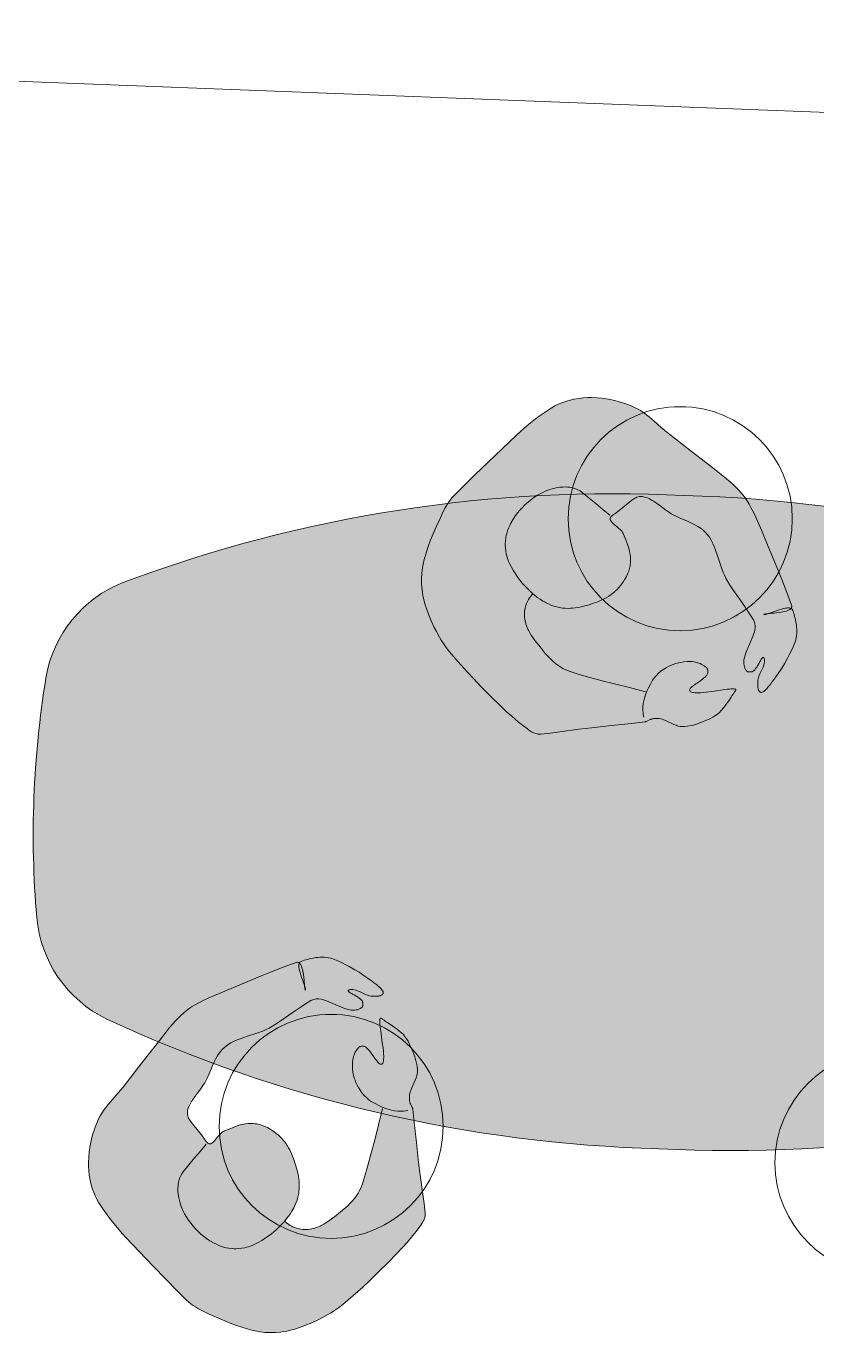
# Model space of a CAD drawing. Header units: millimetres. Extents: x 20651 to 33487, y 27202 to 35815.
# Drawn here: x 28317 to 29586, y 33701 to 35815 of the extents above; entities that cross this region are included whole.
import ezdxf

# ---------------------------------------------------------------- set-up
doc = ezdxf.new("R2010")
doc.units = ezdxf.units.MM
doc.header["$MEASUREMENT"] = 0
for name, color, linetype, lineweight in [('FURN-FREE', 1, 'Continuous', 0), ('PRES-FILL', 7, 'Continuous', 0), ('PRES-PEOP', 42, 'Continuous', 0)]:
    doc.layers.add(name, color=color, linetype=linetype, lineweight=lineweight)

# ---------------------------------------------------------------- blocks, each defined once
blk = doc.blocks.new('*U21')
at = {"color": 0, "linetype": 'ByBlock', "lineweight": -2}
for points in [[(-142.2, 123.4), (-160.9, 93.7), (-190.5, 112.4), (-171.8, 142)], [(159.5, 81.4), (86.5, 114.5), (174.2, 128.6), (190.5, 97.7)], [(-27.7, -158.9), (7.3, -160.3), (5.9, -195.3), (-29.1, -193.9)]]:
    blk.add_wipeout(points, dxfattribs=at)
blk.add_wipeout([(176.4, 8.3), (176.5, 19.6), (175.8, 30.9), (174.5, 42.1), (172.5, 53.3), (169.7, 64.2), (166.3, 75), (162.2, 85.6), (157.5, 95.8), (152.1, 105.8), (146.1, 115.4), (139.5, 124.6), (132.4, 133.3), (124.7, 141.6), (116.5, 149.4), (107.9, 156.7), (98.8, 163.4), (89.3, 169.5), (79.4, 175.1), (69.2, 179.9), (58.7, 184.2), (48, 187.7), (37.1, 190.6), (26, 192.8), (14.8, 194.3), (3.5, 195.1), (-7.8, 195.2), (-19.1, 194.6), (-30.3, 193.2), (-41.5, 191.2), (-52.4, 188.5), (-63.2, 185.1), (-73.8, 181), (-84, 176.2), (-94, 170.9), (-103.6, 164.9), (-112.8, 158.3), (-121.5, 151.1), (-129.8, 143.5), (-137.6, 135.3), (-144.9, 126.6), (-151.6, 117.5), (-157.7, 108), (-163.3, 98.1), (-168.1, 87.9), (-172.4, 77.5), (-176, 66.7), (-178.8, 55.8), (-181, 44.7), (-182.5, 33.5), (-183.3, 22.2), (-183.4, 10.9), (-182.8, -0.4), (-181.5, -11.6), (-179.4, -22.7), (-176.7, -33.7), (-173.3, -44.5), (-169.2, -55), (-164.4, -65.3), (-159.1, -75.2), (-153.1, -84.8), (-146.5, -94), (-139.3, -102.8), (-131.7, -111.1), (-123.5, -118.9), (-114.8, -126.2), (-105.7, -132.9), (-96.2, -139), (-86.3, -144.5), (-76.1, -149.4), (-65.7, -153.7), (-54.9, -157.2), (-44, -160.1), (-32.9, -162.3), (-21.7, -163.8), (-10.4, -164.6), (0.9, -164.7), (12.2, -164.1), (23.4, -162.7), (34.5, -160.7), (45.5, -157.9), (56.3, -154.5), (66.8, -150.4), (77.1, -145.7), (87, -140.3), (96.6, -134.3), (105.8, -127.8), (114.6, -120.6), (122.9, -112.9), (130.7, -104.7), (138, -96.1), (144.7, -87), (150.8, -77.5), (156.3, -67.6), (161.2, -57.4), (165.4, -46.9), (169, -36.2), (171.9, -25.3), (174.1, -14.2)], dxfattribs=at)
blk.add_circle((-3.5, 15.3), 180, dxfattribs=at)
blk = doc.blocks.new('*U23')
at = {"color": 0, "linetype": 'ByBlock', "lineweight": -2}
for points in [[(-142.2, 123.4), (-160.9, 93.7), (-190.5, 112.4), (-171.8, 142)], [(159.5, 81.4), (143.2, 112.3), (174.2, 128.6), (190.5, 97.7)], [(-27.7, -158.9), (7.3, -160.3), (5.9, -195.3), (-29.1, -193.9)]]:
    blk.add_wipeout(points, dxfattribs=at)
blk.add_wipeout([(176.4, 8.3), (176.5, 19.6), (175.8, 30.9), (174.5, 42.1), (172.5, 53.3), (169.7, 64.2), (166.3, 75), (162.2, 85.6), (157.5, 95.8), (152.1, 105.8), (146.1, 115.4), (139.5, 124.6), (132.4, 133.3), (124.7, 141.6), (116.5, 149.4), (107.9, 156.7), (98.8, 163.4), (89.3, 169.5), (79.4, 175.1), (69.2, 179.9), (58.7, 184.2), (48, 187.7), (37.1, 190.6), (26, 192.8), (14.8, 194.3), (3.5, 195.1), (-7.8, 195.2), (-19.1, 194.6), (-30.3, 193.2), (-41.5, 191.2), (-52.4, 188.5), (-63.2, 185.1), (-73.8, 181), (-84, 176.2), (-94, 170.9), (-103.6, 164.9), (-112.8, 158.3), (-121.5, 151.1), (-129.8, 143.5), (-137.6, 135.3), (-144.9, 126.6), (-151.6, 117.5), (-157.7, 108), (-163.3, 98.1), (-168.1, 87.9), (-172.4, 77.5), (-176, 66.7), (-178.8, 55.8), (-181, 44.7), (-182.5, 33.5), (-183.3, 22.2), (-183.4, 10.9), (-182.8, -0.4), (-181.5, -11.6), (-179.4, -22.7), (-176.7, -33.7), (-173.3, -44.5), (-169.2, -55), (-164.4, -65.3), (-159.1, -75.2), (-153.1, -84.8), (-146.5, -94), (-139.3, -102.8), (-131.7, -111.1), (-123.5, -118.9), (-114.8, -126.2), (-105.7, -132.9), (-96.2, -139), (-86.3, -144.5), (-76.1, -149.4), (-65.7, -153.7), (-54.9, -157.2), (-44, -160.1), (-32.9, -162.3), (-21.7, -163.8), (-10.4, -164.6), (0.9, -164.7), (12.2, -164.1), (23.4, -162.7), (34.5, -160.7), (45.5, -157.9), (56.3, -154.5), (66.8, -150.4), (77.1, -145.7), (87, -140.3), (96.6, -134.3), (105.8, -127.8), (114.6, -120.6), (122.9, -112.9), (130.7, -104.7), (138, -96.1), (144.7, -87), (150.8, -77.5), (156.3, -67.6), (161.2, -57.4), (165.4, -46.9), (169, -36.2), (171.9, -25.3), (174.1, -14.2)], dxfattribs=at)
blk.add_circle((-3.5, 15.3), 180, dxfattribs=at)
blk = doc.blocks.new('*U24')
at = {"color": 0, "linetype": 'ByBlock', "lineweight": -2}
for points in [[(-142.2, 123.4), (-160.9, 93.7), (-190.5, 112.4), (-171.8, 142)], [(159.5, 81.4), (143.2, 112.3), (174.2, 128.6), (190.5, 97.7)], [(-27.7, -158.9), (7.3, -160.3), (5.9, -195.3), (-29.1, -193.9)]]:
    blk.add_wipeout(points, dxfattribs=at)
blk.add_wipeout([(176.4, 8.3), (176.5, 19.6), (175.8, 30.9), (174.5, 42.1), (172.5, 53.3), (169.7, 64.2), (166.3, 75), (162.2, 85.6), (157.5, 95.8), (152.1, 105.8), (146.1, 115.4), (139.5, 124.6), (132.4, 133.3), (124.7, 141.6), (116.5, 149.4), (107.9, 156.7), (98.8, 163.4), (89.3, 169.5), (79.4, 175.1), (69.2, 179.9), (58.7, 184.2), (48, 187.7), (37.1, 190.6), (26, 192.8), (14.8, 194.3), (3.5, 195.1), (-7.8, 195.2), (-19.1, 194.6), (-30.3, 193.2), (-41.5, 191.2), (-52.4, 188.5), (-63.2, 185.1), (-73.8, 181), (-84, 176.2), (-94, 170.9), (-103.6, 164.9), (-112.8, 158.3), (-121.5, 151.1), (-129.8, 143.5), (-137.6, 135.3), (-144.9, 126.6), (-151.6, 117.5), (-157.7, 108), (-163.3, 98.1), (-168.1, 87.9), (-172.4, 77.5), (-176, 66.7), (-178.8, 55.8), (-181, 44.7), (-182.5, 33.5), (-183.3, 22.2), (-183.4, 10.9), (-182.8, -0.4), (-181.5, -11.6), (-179.4, -22.7), (-176.7, -33.7), (-173.3, -44.5), (-169.2, -55), (-164.4, -65.3), (-159.1, -75.2), (-153.1, -84.8), (-146.5, -94), (-139.3, -102.8), (-131.7, -111.1), (-123.5, -118.9), (-114.8, -126.2), (-105.7, -132.9), (-96.2, -139), (-86.3, -144.5), (-76.1, -149.4), (-65.7, -153.7), (-54.9, -157.2), (-44, -160.1), (-32.9, -162.3), (-21.7, -163.8), (-10.4, -164.6), (0.9, -164.7), (12.2, -164.1), (23.4, -162.7), (34.5, -160.7), (45.5, -157.9), (56.3, -154.5), (66.8, -150.4), (77.1, -145.7), (87, -140.3), (96.6, -134.3), (105.8, -127.8), (114.6, -120.6), (122.9, -112.9), (130.7, -104.7), (138, -96.1), (144.7, -87), (150.8, -77.5), (156.3, -67.6), (161.2, -57.4), (165.4, -46.9), (169, -36.2), (171.9, -25.3), (174.1, -14.2)], dxfattribs=at)
blk.add_circle((-3.5, 15.3), 180, dxfattribs=at)
blk = doc.blocks.new('*U26')
at = {"layer": 'PRES-FILL', "linetype": 'ByBlock', "lineweight": -2}
h = blk.add_hatch(color=0, dxfattribs=at)
edge = h.paths.add_edge_path(flags=16)
edge.add_spline(control_points=[(-87.1, -291.1), (-88.9, -288.5), (-89.4, -283.3), (-89.5, -277.4)], knot_values=[0, 0, 0, 0, 1, 1, 1, 1], degree=3, periodic=0)
edge.add_spline(control_points=[(-89.5, -277.4), (-94.1, -264.3), (-102.3, -248.1), (-95, -247.6), (-88, -247), (-89.7, -264.1), (-89.5, -277.4)], knot_values=[0, 0, 0, 0, 0.509531, 0.509531, 0.509531, 1, 1, 1, 1], degree=3, periodic=0)
edge.add_spline(control_points=[(-89.5, -277.4), (-87.5, -283), (-86.2, -288.1), (-87.1, -291.1)], knot_values=[0, 0, 0, 0, 1, 1, 1, 1], degree=3, periodic=0)
edge.add_spline(control_points=[(-87.1, -291.1), (-86, -292.7), (-84.3, -293.3), (-82, -292.6), (-63.6, -286.7), (-44.9, -280.7), (-26.4, -274.1), (-4, -266.1), (18.4, -258.1), (40.8, -249.8), (62.1, -241.9), (84, -234.3), (102, -220.3), (117.4, -208.3), (129.9, -193.2), (142.6, -178.6), (163, -155.2), (182.9, -131.3), (203.2, -107.9), (213.2, -96.5), (224.2, -86), (234.3, -74.7), (246.7, -60.8), (254.8, -44.4), (259.7, -25), (268.8, 10.8), (269.4, 46.9), (252.7, 77.9), (241.3, 99.1), (227.3, 117.8), (212, 135.7), (198.2, 151.6), (184.4, 167.6), (170.6, 183.5), (153.9, 202.7), (137.1, 221.9), (119.8, 240.6), (106.8, 254.7), (88.4, 262.4), (71.1, 271.5), (49.3, 282.9), (28.3, 292.7), (3.3, 297.3), (-21.5, 302), (-44.7, 298.6), (-68.4, 290.7), (-91.1, 283.2), (-111.9, 273.8), (-130.5, 259.8), (-157.5, 239.5), (-182.8, 217.5), (-207.6, 194.9), (-226.2, 177.9), (-244, 160), (-260.3, 140.7), (-265.4, 134.8), (-270.1, 127.5), (-269.8, 119.5), (-269, 91.5), (-265, 65.1), (-263.2, 38), (-261.2, 9.3), (-260.2, -19.6), (-257.9, -48.3), (-257.6, -51.7), (-255, -54.6), (-254.2, -58), (-253.4, -61.6), (-253.2, -65.2), (-253.5, -68.8), (-254.4, -82.4), (-267.6, -92.2), (-268.2, -106.7), (-269, -125.4), (-262.5, -142.7), (-255.6, -157.8), (-248.2, -173.7), (-230.6, -189), (-215.1, -195.9), (-194.6, -205.1), (-227.5, -119.8), (-210.4, -122.7), (-200.6, -124.4), (-194.9, -152.8), (-181.9, -153.3), (-179.8, -153.3), (-175.7, -153.3), (-175.6, -151), (-174.7, -121.2), (-175.9, -84.2), (-191.9, -63.8), (-196.2, -58.4), (-202.4, -54.5), (-209.7, -51.7)], knot_values=[0, 0, 0, 0, 0.004098, 0.004098, 0.004098, 0.036354, 0.036354, 0.036354, 0.07573, 0.07573, 0.07573, 0.113201, 0.113201, 0.113201, 0.145266, 0.145266, 0.145266, 0.196552, 0.196552, 0.196552, 0.221625, 0.221625, 0.221625, 0.252365, 0.252365, 0.252365, 0.309173, 0.309173, 0.309173, 0.348127, 0.348127, 0.348127, 0.382965, 0.382965, 0.382965, 0.425054, 0.425054, 0.425054, 0.456865, 0.456865, 0.456865, 0.496842, 0.496842, 0.496842, 0.536467, 0.536467, 0.536467, 0.574696, 0.574696, 0.574696, 0.630228, 0.630228, 0.630228, 0.671879, 0.671879, 0.671879, 0.684675, 0.684675, 0.684675, 0.729775, 0.729775, 0.729775, 0.777357, 0.777357, 0.777357, 0.783126, 0.783126, 0.783126, 0.789055, 0.789055, 0.789055, 0.811446, 0.811446, 0.811446, 0.840448, 0.840448, 0.840448, 0.871083, 0.871083, 0.871083, 0.911485, 0.911485, 0.911485, 0.934486, 0.934486, 0.934486, 0.938181, 0.938181, 0.938181, 0.987094, 0.987094, 0.987094, 1, 1, 1, 1], degree=3, periodic=0)
edge.add_line((-209.7, -51.7), (-194, 0))
edge.add_spline(control_points=[(-194, 0), (-187, 22.7), (-179.6, 45.3), (-171.5, 67.7), (-163, 91.4), (-139.6, 107.6), (-118.7, 121.9), (-107.4, 129.7), (-96.1, 136.5), (-80.5, 136.9), (-68.4, 137.2), (-58.5, 133.8), (-50.1, 127.2)], knot_values=[0, 0, 0, 0, 0.324205, 0.324205, 0.324205, 0.66843, 0.66843, 0.66843, 0.855113, 0.855113, 0.855113, 1, 1, 1, 1], degree=3, periodic=0)
edge.add_line((-50.1, 127.2), (-43.4, 121.9))
edge.add_spline(control_points=[(-43.4, 121.9), (-53, 112), (-61.7, 101.2), (-66.2, 86.4), (-72, 67.4), (-70.6, 51.9), (-65.8, 32.4), (-60.9, 12.4), (-52.4, -3.9), (-40.5, -16.6), (-29.8, -28), (-15.7, -35.9), (4.1, -37.8), (21.4, -39.5), (32.8, -32.6), (46, -27.7), (56.1, -23.9), (64, -4.3), (73.4, -9.4), (78.2, -11.9), (80, -18.4), (83, -23.2), (90.4, -35.2), (104.9, -43.5), (103.9, -59.9), (102.6, -82.9), (81.9, -92.8), (71.8, -109.6), (62.8, -124.7), (56.9, -143.1), (45.7, -155.8), (27.6, -176.6), (-8.7, -176.6), (-33.9, -189.3), (-57.3, -201), (-80, -218.6), (-102.9, -230.2), (-126.4, -242.2), (-170.3, -203.5), (-183.9, -215.1), (-185.4, -216.4), (-186.2, -221.3), (-185.7, -224), (-184, -232.5), (-161.6, -243.7), (-165.3, -244.4), (-170.3, -245.4), (-189.8, -234), (-202.1, -232.4), (-207, -231.8), (-219.2, -228.5), (-217.4, -233.8), (-214.3, -243.7), (-208.3, -250.8), (-201.7, -257.1), (-184.8, -273.2), (-168.6, -289.9), (-141.4, -295.4), (-121.8, -299.2), (-104.3, -296.7), (-90.1, -293.9), (-88.5, -293.6), (-87.5, -292.6), (-87.1, -291.1)], knot_values=[0, 0, 0, 0, 0.044568, 0.044568, 0.044568, 0.101682, 0.101682, 0.101682, 0.159954, 0.159954, 0.159954, 0.212108, 0.212108, 0.212108, 0.25772, 0.25772, 0.25772, 0.292514, 0.292514, 0.292514, 0.310285, 0.310285, 0.310285, 0.355053, 0.355053, 0.355053, 0.417583, 0.417583, 0.417583, 0.47369, 0.47369, 0.47369, 0.564976, 0.564976, 0.564976, 0.649839, 0.649839, 0.649839, 0.736981, 0.736981, 0.736981, 0.746599, 0.746599, 0.746599, 0.777051, 0.777051, 0.777051, 0.817948, 0.817948, 0.817948, 0.83422, 0.83422, 0.83422, 0.863911, 0.863911, 0.863911, 0.939425, 0.939425, 0.939425, 0.993629, 0.993629, 0.993629, 1, 1, 1, 1], degree=3, periodic=0)
at = {"layer": 'PRES-PEOP', "color": 0, "linetype": 'ByBlock', "lineweight": -2, "flags": 128}
for points in [[(-250.1, -46.7), (-246.5, -46.2), (-243, -45.9), (-239.8, -45.9), (-236.8, -46), (-234, -46.3), (-228.6, -47.1), (-224, -48.2), (-219.9, -49.4), (-216.4, -50.7), (-213.3, -51.9), (-207.9, -54.4), (-203.8, -56.5), (-197.9, -59.9), (-191.9, -63.8), (-189.4, -65.6), (-184.9, -69.7), (-180.9, -73.9), (-177.6, -78.3), (-174.8, -82.6), (-172.5, -86.9), (-170.5, -91.1), (-168.9, -95.1), (-167.6, -98.9), (-166.6, -102.5), (-165.2, -109.4), (-164.5, -115.4), (-164.4, -120.5), (-164.6, -125), (-165, -128.8), (-165.6, -132), (-167.2, -137.4), (-168.7, -141.2), (-170.1, -143.9), (-172.6, -147.7), (-175.6, -151), (-175.9, -151.3), (-176.2, -151.6), (-176.5, -151.8), (-176.9, -152), (-177.2, -152.1), (-177.8, -152.4), (-178.3, -152.6), (-178.8, -152.7), (-179.2, -152.8), (-179.9, -153), (-180.5, -153.1), (-180.9, -153.1), (-181.4, -153.2), (-181.7, -153.2), (-181.9, -153.3), (-183, -153.2), (-184, -153.1), (-184.9, -152.7), (-185.8, -152.3), (-186.7, -151.8), (-187.6, -151.2), (-189.2, -149.7), (-190.7, -148.1), (-192.1, -146.4), (-193.4, -144.7), (-195.7, -141.2), (-199.7, -134.9), (-201.1, -132.6), (-202.4, -130.6), (-203.4, -129.1), (-204.3, -127.8), (-205.1, -126.7), (-206.5, -125.2), (-207.5, -124.2), (-208.2, -123.6), (-209.3, -123), (-209.9, -122.8), (-210.4, -122.7), (-211.6, -122.8), (-212.6, -123.4), (-213.4, -124.3), (-214, -125.6), (-214.5, -127.1), (-214.8, -128.8), (-215.1, -130.7), (-215.3, -132.8), (-215.4, -134.9), (-215.4, -139.4), (-215.3, -144), (-215, -148.6), (-214.3, -157.7), (-213.5, -165.7), (-212.9, -172.5), (-212.4, -178.2), (-212, -182.7), (-211.8, -186.3), (-211.7, -189.1), (-211.8, -191.3), (-211.8, -192.9), (-212, -194.1), (-212.2, -195), (-212.6, -196.2), (-213.1, -196.6), (-213.5, -196.8), (-214.2, -196.6), (-215.1, -195.9), (-216.8, -194.4), (-218.7, -192.9), (-220.7, -191.4), (-222.7, -189.9), (-224.8, -188.4), (-228.9, -185.5), (-232.6, -182.7), (-236, -180.2), (-238.9, -177.8), (-241.4, -175.6), (-245.6, -171.6), (-248.6, -168.4), (-250.6, -165.9), (-252, -163.9), (-253.9, -160.9), (-255.6, -157.8), (-258.4, -151.3), (-260.7, -145.7), (-262.6, -140.7), (-264, -136.4), (-265.2, -132.7), (-266, -129.4), (-267.2, -123.6), (-267.9, -119.4), (-268.2, -116.2), (-268.4, -111.4), (-268.2, -106.7), (-267.9, -104.3), (-267.3, -102), (-266.7, -99.9), (-265.9, -98), (-264.3, -94.3), (-257.6, -81.6), (-256.1, -78.5), (-255.1, -76.1), (-254.5, -74.2), (-253.9, -71.5), (-253.6, -70.1), (-253.5, -68.8), (-253.4, -67.5), (-253.4, -66.3), (-253.4, -65.3), (-253.4, -64.4), (-253.5, -62.8), (-253.6, -61.6), (-253.7, -60.7), (-253.9, -59.3), (-254.2, -58), (-254.4, -57.4), (-254.6, -56.8), (-255, -55.7), (-256.8, -52.1), (-257.2, -51.1), (-257.5, -50.4), (-257.6, -49.9), (-257.8, -49.1), (-257.9, -48.7), (-257.9, -48.3), (-259.4, -26.7), (-261.2, 5.6), (-263.2, 38), (-264.8, 58.4), (-267.6, 89), (-268.9, 104.3), (-269.8, 119.5), (-269.8, 121), (-269.8, 122.3), (-269.6, 123.6), (-269.4, 124.7), (-269.1, 125.8), (-268.4, 127.8), (-267.7, 129.5), (-267, 131), (-266.3, 132.3), (-265, 134.5), (-263.9, 136.1), (-262.2, 138.4), (-260.3, 140.7), (-254, 148.3), (-248.5, 154.6), (-238.6, 165.1), (-231.1, 172.8), (-219.5, 183.9), (-207.6, 194.9), (-188.9, 211.8), (-174.7, 224.2), (-163.9, 233.3), (-147.5, 246.7), (-130.5, 259.8), (-123.3, 264.8), (-116.9, 268.9), (-111.2, 272.2), (-106.1, 274.9), (-97.1, 279.4), (-90.1, 282.5), (-79.4, 286.7), (-68.4, 290.7), (-59.5, 293.5), (-51.6, 295.6), (-44.7, 297.1), (-38.6, 298.1), (-33.3, 298.8), (-28.6, 299.2), (-20.5, 299.6), (-14.5, 299.5), (-10, 299.2), (-3.3, 298.5), (3.3, 297.3), (11.9, 295.3), (19.5, 293.2), (26, 291.1), (31.7, 289.1), (41.7, 285.3), (49.1, 282.1), (60.1, 277), (71.1, 271.5), (84.3, 264.8), (94, 259.7), (101, 255.6), (106.1, 252.3), (109.7, 249.7), (112.4, 247.6), (116.2, 244.2), (119.8, 240.6), (132.8, 226.5), (151.8, 205.1), (170.6, 183.5), (191.3, 159.6), (212, 135.7), (217.6, 128.9), (222.5, 122.9), (230.6, 112.3), (236.4, 104.1), (240.6, 97.7), (246.8, 88), (252.7, 77.9), (255.8, 71.9), (258.3, 66.2), (260.3, 60.7), (261.9, 55.5), (263.2, 50.5), (265.1, 41), (266.1, 32.6), (266.5, 25.2), (266.6, 18.7), (266.4, 13.1), (265.6, 3.2), (264.6, -4), (262.5, -14.7), (259.7, -25), (257.6, -31.5), (255.6, -37.3), (253.6, -42.3), (251.7, -46.6), (250, -50.3), (246.7, -56.8), (244, -61.5), (241.8, -64.9), (238.2, -69.9), (234.3, -74.7), (230.5, -79), (223.6, -86.3), (213.3, -97), (208.2, -102.4), (203.2, -107.9), (172.9, -143.2), (142.6, -178.6), (133.1, -189.6), (125.9, -197.7), (120.3, -203.7), (116, -208), (112.7, -211.2), (107.5, -215.8), (102, -220.3), (98.6, -222.9), (95.2, -225.2), (88.9, -229.1), (83.1, -232.3), (78, -234.9), (68.9, -239), (61.9, -241.9), (40.8, -249.8), (7.2, -262), (-26.4, -274.1), (-40.3, -279), (-61.2, -285.9), (-82, -292.6), (-83.3, -292.9), (-84.5, -292.8), (-85.5, -292.5), (-86.5, -292), (-87.3, -291.3), (-88, -290.4), (-88.7, -289.5), (-89.3, -288.4), (-89.8, -287.2), (-90.3, -286), (-91, -283.3), (-91.7, -280.6), (-92.1, -277.9), (-92.8, -272.6), (-93.2, -267.8), (-93.5, -263.6), (-93.6, -260.2), (-93.8, -257.4), (-93.9, -255.1), (-93.9, -253.3), (-94, -251.9), (-94.1, -250.8), (-94.1, -249.9), (-94.3, -248.7), (-94.4, -248), (-94.5, -247.7), (-94.7, -247.5), (-95, -247.6), (-95.2, -247.9), (-95.2, -248.5), (-95.2, -249.2), (-95.1, -250), (-94.9, -251), (-94.6, -252), (-94.3, -253.1), (-93.6, -255.5), (-92.9, -257.9), (-92.1, -260.4), (-91.3, -262.9), (-89.8, -267.7), (-88.6, -272.1), (-87.6, -275.9), (-87, -279.1), (-86.5, -281.8), (-86.3, -284), (-86.2, -285.8), (-86.3, -287.3), (-86.4, -288.5), (-86.6, -289.5), (-87.1, -291), (-87.6, -292), (-88.1, -292.6), (-89, -293.4), (-90.1, -293.9), (-92.7, -294.7), (-95.3, -295.4), (-97.9, -296), (-100.4, -296.6), (-105.4, -297.6), (-110, -298.2), (-114.1, -298.7), (-117.7, -298.9), (-120.8, -299), (-123.6, -298.9), (-128.3, -298.6), (-131.8, -298.1), (-134.3, -297.6), (-138, -296.7), (-141.4, -295.4), (-149.1, -291.7), (-155.9, -288.2), (-161.8, -285), (-166.8, -282), (-175.7, -276.4), (-182.3, -272), (-192, -264.8), (-201.7, -257.1), (-203.2, -255.9), (-204.8, -254.6), (-206.4, -253.3), (-209.4, -250.7), (-212, -248.3), (-214.2, -246.2), (-215.9, -244.3), (-217.2, -242.7), (-218.2, -241.4), (-218.8, -240.2), (-219.3, -239.2), (-219.5, -238.4), (-219.6, -237.7), (-219.7, -237.1), (-219.6, -236.7), (-219.4, -235.8), (-219.1, -235.3), (-218.8, -234.9), (-218.2, -234.3), (-217.4, -233.8), (-216.6, -233.4), (-215.7, -233.1), (-214.9, -232.8), (-214.2, -232.6), (-213.4, -232.5), (-212, -232.2), (-210.8, -232.1), (-209.7, -232.1), (-207.8, -232.1), (-206.3, -232.1), (-204.2, -232.3), (-202.1, -232.4), (-199.7, -232.8), (-197.5, -233.3), (-195.5, -234), (-193.6, -234.7), (-190, -236.4), (-183.7, -239.7), (-181.4, -240.9), (-179.4, -241.9), (-177.6, -242.7), (-176, -243.3), (-173.3, -244.1), (-171.3, -244.5), (-169.8, -244.7), (-168.7, -244.8), (-167, -244.7), (-165.3, -244.4), (-164.6, -244.2), (-164.1, -243.9), (-163.7, -243.6), (-163.6, -243.3), (-163.6, -243), (-163.7, -242.6), (-163.9, -242.3), (-164.2, -241.9), (-164.6, -241.5), (-165, -241.1), (-165.5, -240.7), (-166.5, -239.8), (-167.7, -239), (-168.9, -238.2), (-170.1, -237.4), (-172.6, -235.9), (-177, -233), (-178.7, -231.8), (-180, -230.8), (-181.1, -230), (-182, -229.2), (-182.7, -228.6), (-183.8, -227.4), (-184.5, -226.5), (-185, -225.9), (-185.4, -224.9), (-185.6, -224.5), (-185.7, -224), (-185.7, -223.5), (-185.8, -223), (-185.8, -222.5), (-185.9, -221.5), (-186, -220.6), (-186, -219.8), (-185.9, -219.1), (-185.8, -218.5), (-185.7, -218), (-185.6, -217.6), (-185.5, -217.2), (-185.4, -216.9), (-185.1, -216.3), (-184.9, -216), (-184.7, -215.7), (-184.3, -215.4), (-183.9, -215.1), (-181.6, -213.7), (-179.3, -212.7), (-177.1, -212), (-174.8, -211.6), (-172.7, -211.4), (-170.5, -211.4), (-166.3, -211.9), (-162.3, -212.8), (-158.5, -214), (-155, -215.4), (-127.9, -228.6), (-124.6, -229.9), (-121.7, -230.8), (-119.3, -231.5), (-115, -232.2), (-111.9, -232.4), (-109.6, -232.2), (-106.2, -231.5), (-102.9, -230.2), (-94.2, -225.5), (-86.7, -221.1), (-73.5, -212.9), (-53.8, -200.5), (-43.9, -194.6), (-33.9, -189.3), (-29, -187.1), (-24.4, -185.2), (-15.2, -182.3), (1.3, -177.9), (13.7, -174.4), (18.2, -172.9), (22.1, -171.5), (28.6, -168.6), (33.3, -166), (36.6, -163.8), (41.4, -160.1), (43.6, -158.1), (45.7, -155.8), (47.9, -153.2), (49.9, -150.7), (51.6, -148.3), (54.5, -143.6), (56.8, -139.4), (60.6, -131.9), (66, -120.5), (68.8, -115), (71.8, -109.6), (73.8, -106.5), (75.8, -103.6), (80, -98.1), (87.8, -88.6), (90.7, -85.1), (93.1, -82), (95.2, -79.2), (96.8, -76.8), (99.4, -72.6), (101.1, -69.5), (102.1, -67.1), (103.3, -63.5), (103.7, -61.7), (103.9, -59.9), (104, -58.8), (103.9, -56.6), (103.6, -54.6), (103, -52.6), (102.3, -50.8), (101.5, -49.1), (100.7, -47.5), (98.8, -44.4), (83, -23.2), (78.3, -15.8), (77.2, -14), (76.3, -12.7), (75.6, -11.8), (74.5, -10.5), (73.4, -9.4), (72.7, -8.8), (72, -8.4), (71.4, -8.1), (70.7, -8), (70.1, -8), (69.5, -8.1), (68.8, -8.2), (68.2, -8.5), (67, -9.1), (65.9, -9.9), (64.8, -10.8), (63.7, -11.8), (62.7, -12.8), (60.7, -14.8), (57.2, -18.6), (54.5, -21.5), (52.4, -23.5), (50.9, -24.8), (49.7, -25.7), (48.8, -26.3), (47.4, -27.1), (46, -27.7), (35.6, -31.4), (27.7, -33.9), (21.7, -35.6), (17.3, -36.6), (13.9, -37.2), (11.5, -37.5), (7.8, -37.8), (4.1, -37.8), (1.2, -37.6), (-1.6, -37.3), (-4.1, -36.9), (-6.5, -36.4), (-10.9, -35.2), (-14.7, -33.9), (-18, -32.5), (-20.9, -31.1), (-23.4, -29.7), (-27.7, -27), (-31, -24.7), (-33.4, -22.9), (-36.9, -19.9), (-40.5, -16.6), (-43.3, -13.7), (-45.7, -11.1), (-47.8, -8.5), (-49.6, -6.1), (-51.2, -3.9), (-53.8, 0.4), (-55.9, 4.2), (-57.5, 7.5), (-60, 13.5), (-61.6, 18.1), (-63.8, 25.1), (-65.8, 32.4), (-67.4, 39.1), (-68.6, 45), (-69.3, 50.3), (-69.8, 54.9), (-70, 59), (-70, 62.5), (-70, 65.6), (-69.6, 70.9), (-69.1, 74.9), (-68.6, 77.8), (-67.5, 82.1), (-66.2, 86.4), (-65.3, 88.9), (-63.3, 93.6), (-61.4, 97.5), (-59.5, 100.9), (-57.8, 103.8), (-56.2, 106.3), (-53.1, 110.6), (-50.6, 113.8), (-46.6, 118.5), (-42.3, 123.1), (-39.5, 125.9), (-34.1, 130.9), (-29.4, 135), (-25.2, 138.3), (-21.5, 141), (-14.8, 145.5), (-9.6, 148.5), (-5.7, 150.7), (0.4, 153.8), (6.7, 156.6), (10, 158), (13.2, 159.1), (16.3, 159.9), (19.2, 160.6), (22, 161.2), (27.2, 161.9), (31.9, 162.1), (36, 162.1), (39.5, 162), (42.6, 161.6), (48, 160.8), (52, 159.8), (54.9, 159), (59.2, 157.4), (63.4, 155.6), (67.4, 153.5), (71.1, 151.4), (77.6, 147.3), (83.1, 143.3), (87.6, 139.5), (91.4, 136), (94.6, 132.8), (100, 126.9), (103.7, 122.1), (106.4, 118.4), (110.3, 112.5), (113.9, 106.4), (116.2, 102.1), (118.1, 97.9), (119.7, 93.8), (121, 89.9), (122.1, 86.2), (123, 82.8), (124.3, 76.2), (124.9, 70.4), (125.1, 65.4), (125, 61.1), (124.6, 57.4), (124.1, 54.2), (123.5, 51.5), (122.1, 47), (120.8, 43.7), (119.6, 41.3), (117.5, 38), (115, 34.8), (95.8, 13.3), (86, 2.7), (76.2, -7.9)], [(-209.7, -51.7), (-201.8, -25.9), (-194, 0), (-188.7, 17), (-180.4, 42.4), (-176.1, 55), (-171.5, 67.7), (-169.8, 72), (-167.8, 75.9), (-165.8, 79.4), (-163.8, 82.6), (-161.7, 85.5), (-157.5, 90.7), (-153.4, 95), (-149.7, 98.6), (-146.2, 101.7), (-139.8, 106.9), (-134.7, 110.7), (-126.9, 116.3), (-118.7, 121.9), (-114, 125), (-109.9, 127.5), (-106.3, 129.4), (-103.1, 131), (-100.3, 132.3), (-97.8, 133.3), (-95.7, 134), (-91.9, 135.2), (-89.1, 135.9), (-86.9, 136.3), (-83.7, 136.7), (-80.5, 136.9), (-78.6, 136.9), (-76.8, 136.8), (-75, 136.7), (-71.8, 136.3), (-68.9, 135.7), (-66.3, 135.1), (-64.1, 134.4), (-62.2, 133.8), (-59, 132.5), (-56.6, 131.3), (-54.9, 130.4), (-52.5, 128.9), (-50.1, 127.2), (-46.8, 124.6), (-43.4, 121.9)]]:
    blk.add_lwpolyline(points, dxfattribs=at)
blk = doc.blocks.new('*U27')
at = {"layer": 'PRES-FILL', "linetype": 'ByBlock', "lineweight": -2}
h = blk.add_hatch(color=0, dxfattribs=at)
edge = h.paths.add_edge_path(flags=16)
edge.add_spline(control_points=[(-87.1, -291.1), (-88.9, -288.5), (-89.4, -283.3), (-89.5, -277.4)], knot_values=[0, 0, 0, 0, 1, 1, 1, 1], degree=3, periodic=0)
edge.add_spline(control_points=[(-89.5, -277.4), (-94.1, -264.3), (-102.3, -248.1), (-95, -247.6), (-88, -247), (-89.7, -264.1), (-89.5, -277.4)], knot_values=[0, 0, 0, 0, 0.509531, 0.509531, 0.509531, 1, 1, 1, 1], degree=3, periodic=0)
edge.add_spline(control_points=[(-89.5, -277.4), (-87.5, -283), (-86.2, -288.1), (-87.1, -291.1)], knot_values=[0, 0, 0, 0, 1, 1, 1, 1], degree=3, periodic=0)
edge.add_spline(control_points=[(-87.1, -291.1), (-86, -292.7), (-84.3, -293.3), (-82, -292.6), (-63.6, -286.7), (-44.9, -280.7), (-26.4, -274.1), (-4, -266.1), (18.4, -258.1), (40.8, -249.8), (62.1, -241.9), (84, -234.3), (102, -220.3), (117.4, -208.3), (129.9, -193.2), (142.6, -178.6), (163, -155.2), (182.9, -131.3), (203.2, -107.9), (213.2, -96.5), (224.2, -86), (234.3, -74.7), (246.7, -60.8), (254.8, -44.4), (259.7, -25), (268.8, 10.8), (269.4, 46.9), (252.7, 77.9), (241.3, 99.1), (227.3, 117.8), (212, 135.7), (198.2, 151.6), (184.4, 167.6), (170.6, 183.5), (153.9, 202.7), (137.1, 221.9), (119.8, 240.6), (106.8, 254.7), (88.4, 262.4), (71.1, 271.5), (49.3, 282.9), (28.3, 292.7), (3.3, 297.3), (-21.5, 302), (-44.7, 298.6), (-68.4, 290.7), (-91.1, 283.2), (-111.9, 273.8), (-130.5, 259.8), (-157.5, 239.5), (-182.8, 217.5), (-207.6, 194.9), (-226.2, 177.9), (-244, 160), (-260.3, 140.7), (-265.4, 134.8), (-270.1, 127.5), (-269.8, 119.5), (-269, 91.5), (-265, 65.1), (-263.2, 38), (-261.2, 9.3), (-260.2, -19.6), (-257.9, -48.3), (-257.6, -51.7), (-255, -54.6), (-254.2, -58), (-253.4, -61.6), (-253.2, -65.2), (-253.5, -68.8), (-254.4, -82.4), (-267.6, -92.2), (-268.2, -106.7), (-269, -125.4), (-262.5, -142.7), (-255.6, -157.8), (-248.2, -173.7), (-230.6, -189), (-215.1, -195.9), (-194.6, -205.1), (-227.5, -119.8), (-210.4, -122.7), (-200.6, -124.4), (-194.9, -152.8), (-181.9, -153.3), (-179.8, -153.3), (-175.7, -153.3), (-175.6, -151), (-174.7, -121.2), (-175.9, -84.2), (-191.9, -63.8), (-196.2, -58.4), (-202.4, -54.5), (-209.7, -51.7)], knot_values=[0, 0, 0, 0, 0.004098, 0.004098, 0.004098, 0.036354, 0.036354, 0.036354, 0.07573, 0.07573, 0.07573, 0.113201, 0.113201, 0.113201, 0.145266, 0.145266, 0.145266, 0.196552, 0.196552, 0.196552, 0.221625, 0.221625, 0.221625, 0.252365, 0.252365, 0.252365, 0.309173, 0.309173, 0.309173, 0.348127, 0.348127, 0.348127, 0.382965, 0.382965, 0.382965, 0.425054, 0.425054, 0.425054, 0.456865, 0.456865, 0.456865, 0.496842, 0.496842, 0.496842, 0.536467, 0.536467, 0.536467, 0.574696, 0.574696, 0.574696, 0.630228, 0.630228, 0.630228, 0.671879, 0.671879, 0.671879, 0.684675, 0.684675, 0.684675, 0.729775, 0.729775, 0.729775, 0.777357, 0.777357, 0.777357, 0.783126, 0.783126, 0.783126, 0.789055, 0.789055, 0.789055, 0.811446, 0.811446, 0.811446, 0.840448, 0.840448, 0.840448, 0.871083, 0.871083, 0.871083, 0.911485, 0.911485, 0.911485, 0.934486, 0.934486, 0.934486, 0.938181, 0.938181, 0.938181, 0.987094, 0.987094, 0.987094, 1, 1, 1, 1], degree=3, periodic=0)
edge.add_line((-209.7, -51.7), (-194, 0))
edge.add_spline(control_points=[(-194, 0), (-187, 22.7), (-179.6, 45.3), (-171.5, 67.7), (-163, 91.4), (-139.6, 107.6), (-118.7, 121.9), (-107.4, 129.7), (-96.1, 136.5), (-80.5, 136.9), (-68.4, 137.2), (-58.5, 133.8), (-50.1, 127.2)], knot_values=[0, 0, 0, 0, 0.324205, 0.324205, 0.324205, 0.66843, 0.66843, 0.66843, 0.855113, 0.855113, 0.855113, 1, 1, 1, 1], degree=3, periodic=0)
edge.add_line((-50.1, 127.2), (-43.4, 121.9))
edge.add_spline(control_points=[(-43.4, 121.9), (-53, 112), (-61.7, 101.2), (-66.2, 86.4), (-72, 67.4), (-70.6, 51.9), (-65.8, 32.4), (-60.9, 12.4), (-52.4, -3.9), (-40.5, -16.6), (-29.8, -28), (-15.7, -35.9), (4.1, -37.8), (21.4, -39.5), (32.8, -32.6), (46, -27.7), (56.1, -23.9), (64, -4.3), (73.4, -9.4), (78.2, -11.9), (80, -18.4), (83, -23.2), (90.4, -35.2), (104.9, -43.5), (103.9, -59.9), (102.6, -82.9), (81.9, -92.8), (71.8, -109.6), (62.8, -124.7), (56.9, -143.1), (45.7, -155.8), (27.6, -176.6), (-8.7, -176.6), (-33.9, -189.3), (-57.3, -201), (-80, -218.6), (-102.9, -230.2), (-126.4, -242.2), (-170.3, -203.5), (-183.9, -215.1), (-185.4, -216.4), (-186.2, -221.3), (-185.7, -224), (-184, -232.5), (-161.6, -243.7), (-165.3, -244.4), (-170.3, -245.4), (-189.8, -234), (-202.1, -232.4), (-207, -231.8), (-219.2, -228.5), (-217.4, -233.8), (-214.3, -243.7), (-208.3, -250.8), (-201.7, -257.1), (-184.8, -273.2), (-168.6, -289.9), (-141.4, -295.4), (-121.8, -299.2), (-104.3, -296.7), (-90.1, -293.9), (-88.5, -293.6), (-87.5, -292.6), (-87.1, -291.1)], knot_values=[0, 0, 0, 0, 0.044568, 0.044568, 0.044568, 0.101682, 0.101682, 0.101682, 0.159954, 0.159954, 0.159954, 0.212108, 0.212108, 0.212108, 0.25772, 0.25772, 0.25772, 0.292514, 0.292514, 0.292514, 0.310285, 0.310285, 0.310285, 0.355053, 0.355053, 0.355053, 0.417583, 0.417583, 0.417583, 0.47369, 0.47369, 0.47369, 0.564976, 0.564976, 0.564976, 0.649839, 0.649839, 0.649839, 0.736981, 0.736981, 0.736981, 0.746599, 0.746599, 0.746599, 0.777051, 0.777051, 0.777051, 0.817948, 0.817948, 0.817948, 0.83422, 0.83422, 0.83422, 0.863911, 0.863911, 0.863911, 0.939425, 0.939425, 0.939425, 0.993629, 0.993629, 0.993629, 1, 1, 1, 1], degree=3, periodic=0)
at = {"layer": 'PRES-PEOP', "color": 0, "linetype": 'ByBlock', "lineweight": -2, "flags": 128}
for points in [[(-250.1, -46.7), (-246.5, -46.2), (-243, -45.9), (-239.8, -45.9), (-236.8, -46), (-234, -46.3), (-228.6, -47.1), (-224, -48.2), (-219.9, -49.4), (-216.4, -50.7), (-213.3, -51.9), (-207.9, -54.4), (-203.8, -56.5), (-197.9, -59.9), (-191.9, -63.8), (-189.4, -65.6), (-184.9, -69.7), (-180.9, -73.9), (-177.6, -78.3), (-174.8, -82.6), (-172.5, -86.9), (-170.5, -91.1), (-168.9, -95.1), (-167.6, -98.9), (-166.6, -102.5), (-165.2, -109.4), (-164.5, -115.4), (-164.4, -120.5), (-164.6, -125), (-165, -128.8), (-165.6, -132), (-167.2, -137.4), (-168.7, -141.2), (-170.1, -143.9), (-172.6, -147.7), (-175.6, -151), (-175.9, -151.3), (-176.2, -151.6), (-176.5, -151.8), (-176.9, -152), (-177.2, -152.1), (-177.8, -152.4), (-178.3, -152.6), (-178.8, -152.7), (-179.2, -152.8), (-179.9, -153), (-180.5, -153.1), (-180.9, -153.1), (-181.4, -153.2), (-181.7, -153.2), (-181.9, -153.3), (-183, -153.2), (-184, -153.1), (-184.9, -152.7), (-185.8, -152.3), (-186.7, -151.8), (-187.6, -151.2), (-189.2, -149.7), (-190.7, -148.1), (-192.1, -146.4), (-193.4, -144.7), (-195.7, -141.2), (-199.7, -134.9), (-201.1, -132.6), (-202.4, -130.6), (-203.4, -129.1), (-204.3, -127.8), (-205.1, -126.7), (-206.5, -125.2), (-207.5, -124.2), (-208.2, -123.6), (-209.3, -123), (-209.9, -122.8), (-210.4, -122.7), (-211.6, -122.8), (-212.6, -123.4), (-213.4, -124.3), (-214, -125.6), (-214.5, -127.1), (-214.8, -128.8), (-215.1, -130.7), (-215.3, -132.8), (-215.4, -134.9), (-215.4, -139.4), (-215.3, -144), (-215, -148.6), (-214.3, -157.7), (-213.5, -165.7), (-212.9, -172.5), (-212.4, -178.2), (-212, -182.7), (-211.8, -186.3), (-211.7, -189.1), (-211.8, -191.3), (-211.8, -192.9), (-212, -194.1), (-212.2, -195), (-212.6, -196.2), (-213.1, -196.6), (-213.5, -196.8), (-214.2, -196.6), (-215.1, -195.9), (-216.8, -194.4), (-218.7, -192.9), (-220.7, -191.4), (-222.7, -189.9), (-224.8, -188.4), (-228.9, -185.5), (-232.6, -182.7), (-236, -180.2), (-238.9, -177.8), (-241.4, -175.6), (-245.6, -171.6), (-248.6, -168.4), (-250.6, -165.9), (-252, -163.9), (-253.9, -160.9), (-255.6, -157.8), (-258.4, -151.3), (-260.7, -145.7), (-262.6, -140.7), (-264, -136.4), (-265.2, -132.7), (-266, -129.4), (-267.2, -123.6), (-267.9, -119.4), (-268.2, -116.2), (-268.4, -111.4), (-268.2, -106.7), (-267.9, -104.3), (-267.3, -102), (-266.7, -99.9), (-265.9, -98), (-264.3, -94.3), (-257.6, -81.6), (-256.1, -78.5), (-255.1, -76.1), (-254.5, -74.2), (-253.9, -71.5), (-253.6, -70.1), (-253.5, -68.8), (-253.4, -67.5), (-253.4, -66.3), (-253.4, -65.3), (-253.4, -64.4), (-253.5, -62.8), (-253.6, -61.6), (-253.7, -60.7), (-253.9, -59.3), (-254.2, -58), (-254.4, -57.4), (-254.6, -56.8), (-255, -55.7), (-256.8, -52.1), (-257.2, -51.1), (-257.5, -50.4), (-257.6, -49.9), (-257.8, -49.1), (-257.9, -48.7), (-257.9, -48.3), (-259.4, -26.7), (-261.2, 5.6), (-263.2, 38), (-264.8, 58.4), (-267.6, 89), (-268.9, 104.3), (-269.8, 119.5), (-269.8, 121), (-269.8, 122.3), (-269.6, 123.6), (-269.4, 124.7), (-269.1, 125.8), (-268.4, 127.8), (-267.7, 129.5), (-267, 131), (-266.3, 132.3), (-265, 134.5), (-263.9, 136.1), (-262.2, 138.4), (-260.3, 140.7), (-254, 148.3), (-248.5, 154.6), (-238.6, 165.1), (-231.1, 172.8), (-219.5, 183.9), (-207.6, 194.9), (-188.9, 211.8), (-174.7, 224.2), (-163.9, 233.3), (-147.5, 246.7), (-130.5, 259.8), (-123.3, 264.8), (-116.9, 268.9), (-111.2, 272.2), (-106.1, 274.9), (-97.1, 279.4), (-90.1, 282.5), (-79.4, 286.7), (-68.4, 290.7), (-59.5, 293.5), (-51.6, 295.6), (-44.7, 297.1), (-38.6, 298.1), (-33.3, 298.8), (-28.6, 299.2), (-20.5, 299.6), (-14.5, 299.5), (-10, 299.2), (-3.3, 298.5), (3.3, 297.3), (11.9, 295.3), (19.5, 293.2), (26, 291.1), (31.7, 289.1), (41.7, 285.3), (49.1, 282.1), (60.1, 277), (71.1, 271.5), (84.3, 264.8), (94, 259.7), (101, 255.6), (106.1, 252.3), (109.7, 249.7), (112.4, 247.6), (116.2, 244.2), (119.8, 240.6), (132.8, 226.5), (151.8, 205.1), (170.6, 183.5), (191.3, 159.6), (212, 135.7), (217.6, 128.9), (222.5, 122.9), (230.6, 112.3), (236.4, 104.1), (240.6, 97.7), (246.8, 88), (252.7, 77.9), (255.8, 71.9), (258.3, 66.2), (260.3, 60.7), (261.9, 55.5), (263.2, 50.5), (265.1, 41), (266.1, 32.6), (266.5, 25.2), (266.6, 18.7), (266.4, 13.1), (265.6, 3.2), (264.6, -4), (262.5, -14.7), (259.7, -25), (257.6, -31.5), (255.6, -37.3), (253.6, -42.3), (251.7, -46.6), (250, -50.3), (246.7, -56.8), (244, -61.5), (241.8, -64.9), (238.2, -69.9), (234.3, -74.7), (230.5, -79), (223.6, -86.3), (213.3, -97), (208.2, -102.4), (203.2, -107.9), (172.9, -143.2), (142.6, -178.6), (133.1, -189.6), (125.9, -197.7), (120.3, -203.7), (116, -208), (112.7, -211.2), (107.5, -215.8), (102, -220.3), (98.6, -222.9), (95.2, -225.2), (88.9, -229.1), (83.1, -232.3), (78, -234.9), (68.9, -239), (61.9, -241.9), (40.8, -249.8), (7.2, -262), (-26.4, -274.1), (-40.3, -279), (-61.2, -285.9), (-82, -292.6), (-83.3, -292.9), (-84.5, -292.8), (-85.5, -292.5), (-86.5, -292), (-87.3, -291.3), (-88, -290.4), (-88.7, -289.5), (-89.3, -288.4), (-89.8, -287.2), (-90.3, -286), (-91, -283.3), (-91.7, -280.6), (-92.1, -277.9), (-92.8, -272.6), (-93.2, -267.8), (-93.5, -263.6), (-93.6, -260.2), (-93.8, -257.4), (-93.9, -255.1), (-93.9, -253.3), (-94, -251.9), (-94.1, -250.8), (-94.1, -249.9), (-94.3, -248.7), (-94.4, -248), (-94.5, -247.7), (-94.7, -247.5), (-95, -247.6), (-95.2, -247.9), (-95.2, -248.5), (-95.2, -249.2), (-95.1, -250), (-94.9, -251), (-94.6, -252), (-94.3, -253.1), (-93.6, -255.5), (-92.9, -257.9), (-92.1, -260.4), (-91.3, -262.9), (-89.8, -267.7), (-88.6, -272.1), (-87.6, -275.9), (-87, -279.1), (-86.5, -281.8), (-86.3, -284), (-86.2, -285.8), (-86.3, -287.3), (-86.4, -288.5), (-86.6, -289.5), (-87.1, -291), (-87.6, -292), (-88.1, -292.6), (-89, -293.4), (-90.1, -293.9), (-92.7, -294.7), (-95.3, -295.4), (-97.9, -296), (-100.4, -296.6), (-105.4, -297.6), (-110, -298.2), (-114.1, -298.7), (-117.7, -298.9), (-120.8, -299), (-123.6, -298.9), (-128.3, -298.6), (-131.8, -298.1), (-134.3, -297.6), (-138, -296.7), (-141.4, -295.4), (-149.1, -291.7), (-155.9, -288.2), (-161.8, -285), (-166.8, -282), (-175.7, -276.4), (-182.3, -272), (-192, -264.8), (-201.7, -257.1), (-203.2, -255.9), (-204.8, -254.6), (-206.4, -253.3), (-209.4, -250.7), (-212, -248.3), (-214.2, -246.2), (-215.9, -244.3), (-217.2, -242.7), (-218.2, -241.4), (-218.8, -240.2), (-219.3, -239.2), (-219.5, -238.4), (-219.6, -237.7), (-219.7, -237.1), (-219.6, -236.7), (-219.4, -235.8), (-219.1, -235.3), (-218.8, -234.9), (-218.2, -234.3), (-217.4, -233.8), (-216.6, -233.4), (-215.7, -233.1), (-214.9, -232.8), (-214.2, -232.6), (-213.4, -232.5), (-212, -232.2), (-210.8, -232.1), (-209.7, -232.1), (-207.8, -232.1), (-206.3, -232.1), (-204.2, -232.3), (-202.1, -232.4), (-199.7, -232.8), (-197.5, -233.3), (-195.5, -234), (-193.6, -234.7), (-190, -236.4), (-183.7, -239.7), (-181.4, -240.9), (-179.4, -241.9), (-177.6, -242.7), (-176, -243.3), (-173.3, -244.1), (-171.3, -244.5), (-169.8, -244.7), (-168.7, -244.8), (-167, -244.7), (-165.3, -244.4), (-164.6, -244.2), (-164.1, -243.9), (-163.7, -243.6), (-163.6, -243.3), (-163.6, -243), (-163.7, -242.6), (-163.9, -242.3), (-164.2, -241.9), (-164.6, -241.5), (-165, -241.1), (-165.5, -240.7), (-166.5, -239.8), (-167.7, -239), (-168.9, -238.2), (-170.1, -237.4), (-172.6, -235.9), (-177, -233), (-178.7, -231.8), (-180, -230.8), (-181.1, -230), (-182, -229.2), (-182.7, -228.6), (-183.8, -227.4), (-184.5, -226.5), (-185, -225.9), (-185.4, -224.9), (-185.6, -224.5), (-185.7, -224), (-185.7, -223.5), (-185.8, -223), (-185.8, -222.5), (-185.9, -221.5), (-186, -220.6), (-186, -219.8), (-185.9, -219.1), (-185.8, -218.5), (-185.7, -218), (-185.6, -217.6), (-185.5, -217.2), (-185.4, -216.9), (-185.1, -216.3), (-184.9, -216), (-184.7, -215.7), (-184.3, -215.4), (-183.9, -215.1), (-181.6, -213.7), (-179.3, -212.7), (-177.1, -212), (-174.8, -211.6), (-172.7, -211.4), (-170.5, -211.4), (-166.3, -211.9), (-162.3, -212.8), (-158.5, -214), (-155, -215.4), (-127.9, -228.6), (-124.6, -229.9), (-121.7, -230.8), (-119.3, -231.5), (-115, -232.2), (-111.9, -232.4), (-109.6, -232.2), (-106.2, -231.5), (-102.9, -230.2), (-94.2, -225.5), (-86.7, -221.1), (-73.5, -212.9), (-53.8, -200.5), (-43.9, -194.6), (-33.9, -189.3), (-29, -187.1), (-24.4, -185.2), (-15.2, -182.3), (1.3, -177.9), (13.7, -174.4), (18.2, -172.9), (22.1, -171.5), (28.6, -168.6), (33.3, -166), (36.6, -163.8), (41.4, -160.1), (43.6, -158.1), (45.7, -155.8), (47.9, -153.2), (49.9, -150.7), (51.6, -148.3), (54.5, -143.6), (56.8, -139.4), (60.6, -131.9), (66, -120.5), (68.8, -115), (71.8, -109.6), (73.8, -106.5), (75.8, -103.6), (80, -98.1), (87.8, -88.6), (90.7, -85.1), (93.1, -82), (95.2, -79.2), (96.8, -76.8), (99.4, -72.6), (101.1, -69.5), (102.1, -67.1), (103.3, -63.5), (103.7, -61.7), (103.9, -59.9), (104, -58.8), (103.9, -56.6), (103.6, -54.6), (103, -52.6), (102.3, -50.8), (101.5, -49.1), (100.7, -47.5), (98.8, -44.4), (83, -23.2), (78.3, -15.8), (77.2, -14), (76.3, -12.7), (75.6, -11.8), (74.5, -10.5), (73.4, -9.4), (72.7, -8.8), (72, -8.4), (71.4, -8.1), (70.7, -8), (70.1, -8), (69.5, -8.1), (68.8, -8.2), (68.2, -8.5), (67, -9.1), (65.9, -9.9), (64.8, -10.8), (63.7, -11.8), (62.7, -12.8), (60.7, -14.8), (57.2, -18.6), (54.5, -21.5), (52.4, -23.5), (50.9, -24.8), (49.7, -25.7), (48.8, -26.3), (47.4, -27.1), (46, -27.7), (35.6, -31.4), (27.7, -33.9), (21.7, -35.6), (17.3, -36.6), (13.9, -37.2), (11.5, -37.5), (7.8, -37.8), (4.1, -37.8), (1.2, -37.6), (-1.6, -37.3), (-4.1, -36.9), (-6.5, -36.4), (-10.9, -35.2), (-14.7, -33.9), (-18, -32.5), (-20.9, -31.1), (-23.4, -29.7), (-27.7, -27), (-31, -24.7), (-33.4, -22.9), (-36.9, -19.9), (-40.5, -16.6), (-43.3, -13.7), (-45.7, -11.1), (-47.8, -8.5), (-49.6, -6.1), (-51.2, -3.9), (-53.8, 0.4), (-55.9, 4.2), (-57.5, 7.5), (-60, 13.5), (-61.6, 18.1), (-63.8, 25.1), (-65.8, 32.4), (-67.4, 39.1), (-68.6, 45), (-69.3, 50.3), (-69.8, 54.9), (-70, 59), (-70, 62.5), (-70, 65.6), (-69.6, 70.9), (-69.1, 74.9), (-68.6, 77.8), (-67.5, 82.1), (-66.2, 86.4), (-65.3, 88.9), (-63.3, 93.6), (-61.4, 97.5), (-59.5, 100.9), (-57.8, 103.8), (-56.2, 106.3), (-53.1, 110.6), (-50.6, 113.8), (-46.6, 118.5), (-42.3, 123.1), (-39.5, 125.9), (-34.1, 130.9), (-29.4, 135), (-25.2, 138.3), (-21.5, 141), (-14.8, 145.5), (-9.6, 148.5), (-5.7, 150.7), (0.4, 153.8), (6.7, 156.6), (10, 158), (13.2, 159.1), (16.3, 159.9), (19.2, 160.6), (22, 161.2), (27.2, 161.9), (31.9, 162.1), (36, 162.1), (39.5, 162), (42.6, 161.6), (48, 160.8), (52, 159.8), (54.9, 159), (59.2, 157.4), (63.4, 155.6), (67.4, 153.5), (71.1, 151.4), (77.6, 147.3), (83.1, 143.3), (87.6, 139.5), (91.4, 136), (94.6, 132.8), (100, 126.9), (103.7, 122.1), (106.4, 118.4), (110.3, 112.5), (113.9, 106.4), (116.2, 102.1), (118.1, 97.9), (119.7, 93.8), (121, 89.9), (122.1, 86.2), (123, 82.8), (124.3, 76.2), (124.9, 70.4), (125.1, 65.4), (125, 61.1), (124.6, 57.4), (124.1, 54.2), (123.5, 51.5), (122.1, 47), (120.8, 43.7), (119.6, 41.3), (117.5, 38), (115, 34.8), (95.8, 13.3), (86, 2.7), (76.2, -7.9)], [(-209.7, -51.7), (-201.8, -25.9), (-194, 0), (-188.7, 17), (-180.4, 42.4), (-176.1, 55), (-171.5, 67.7), (-169.8, 72), (-167.8, 75.9), (-165.8, 79.4), (-163.8, 82.6), (-161.7, 85.5), (-157.5, 90.7), (-153.4, 95), (-149.7, 98.6), (-146.2, 101.7), (-139.8, 106.9), (-134.7, 110.7), (-126.9, 116.3), (-118.7, 121.9), (-114, 125), (-109.9, 127.5), (-106.3, 129.4), (-103.1, 131), (-100.3, 132.3), (-97.8, 133.3), (-95.7, 134), (-91.9, 135.2), (-89.1, 135.9), (-86.9, 136.3), (-83.7, 136.7), (-80.5, 136.9), (-78.6, 136.9), (-76.8, 136.8), (-75, 136.7), (-71.8, 136.3), (-68.9, 135.7), (-66.3, 135.1), (-64.1, 134.4), (-62.2, 133.8), (-59, 132.5), (-56.6, 131.3), (-54.9, 130.4), (-52.5, 128.9), (-50.1, 127.2), (-46.8, 124.6), (-43.4, 121.9)]]:
    blk.add_lwpolyline(points, dxfattribs=at)

msp = doc.modelspace()

# ---------------------------------------------------------------- linework, layer by layer
at = {"layer": 'FURN-FREE'}
msp.add_line((26023.4, 35815.4), (33223.5, 35537.2), dxfattribs=at)

# ---------------------------------------------------------------- block references
at = {"layer": 'FURN-FREE', "lineweight": 0, "rotation": 359.9997098895655}
for name, p in [('*U21', (29370.7, 35009.3)), ('*U23', (28810, 34033.2)), ('*U24', (29702.7, 33974.6))]:
    msp.add_blockref(name, p, dxfattribs=at)

# ---------------------------------------------------------------- next in the draw order: hatches: boundary and pattern name
at = {"layer": 'FURN-FREE'}
msp.add_hatch(color=7, dxfattribs=at).paths.add_polyline_path([(30233.3, 34151.8, -0.102718), (29333, 34012.6, -0.102718), (28446.2, 34220.9, -0.265346), (28333.6, 34384.1, -0.06202), (28348.4, 34768.6, -0.265346), (28473.3, 34922.6, -0.102718), (29373.6, 35061.8, -0.102718), (30260.4, 34853.6, -0.265346), (30373, 34690.3, -0.06202), (30358.2, 34305.9, -0.265346)])

# ---------------------------------------------------------------- next in the draw order: linework, layer by layer
at = {"layer": 'FURN-FREE', "flags": 128}
msp.add_lwpolyline([(30233.3, 34151.8, -0.102718), (29333, 34012.6, -0.102718), (28446.2, 34220.9, -0.265346), (28333.6, 34384.1, -0.06202), (28348.4, 34768.6, -0.265346), (28473.3, 34922.6, -0.102718), (29373.6, 35061.8, -0.102718), (30260.4, 34853.6, -0.265346), (30373, 34690.3, -0.06202), (30358.2, 34305.9, -0.265346), (30233.3, 34151.8)], format="xyb", close=True, dxfattribs=at)

# ---------------------------------------------------------------- next in the draw order: block references
at = {"layer": 'PRES-FILL', "xscale": 1.000009635247657, "yscale": 1.000009635247657, "zscale": 1.000009635247657}
for name, p, rotation in [('*U26', (29249.9, 34953.6), 92.75130806833259), ('*U27', (28682.2, 34015.7), 182.7513080683325)]:
    msp.add_blockref(name, p, dxfattribs=dict(at, rotation=rotation))

doc.saveas('drawing.dxf')
